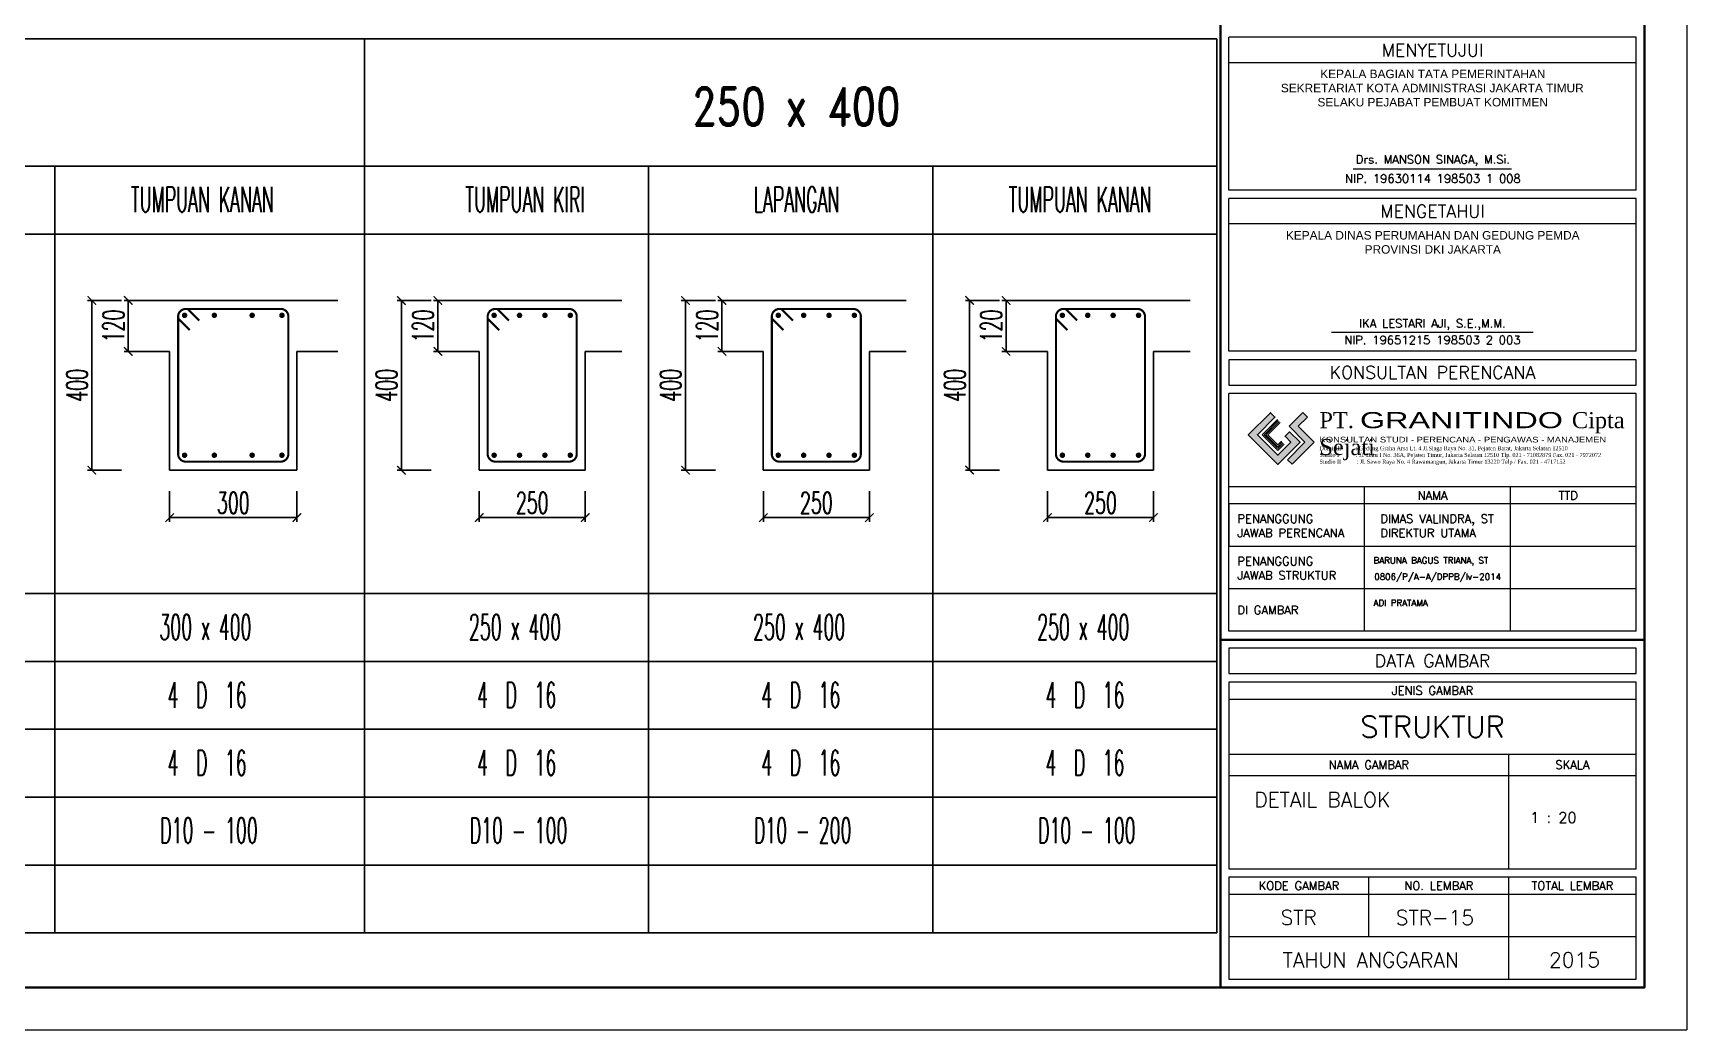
# Model space of a CAD drawing. Header units: inches. Extents: x 266054 to 836293, y -258454 to -102650.
# Drawn here: x 684946 to 704445, y -193548 to -181798 of the extents above; entities that cross this region are included whole.
import ezdxf
from ezdxf.enums import TextEntityAlignment as Align

# ---------------------------------------------------------------- set-up
doc = ezdxf.new("R2010")
doc.units = ezdxf.units.IN
doc.header["$LTSCALE"] = 800
doc.header["$MEASUREMENT"] = 0
for name, color, linetype, lineweight in [('BESI', 1, 'Continuous', 13), ('DIM', 251, 'Continuous', 0), ('GRS KOP', 1, 'Continuous', 35), ('hacht', 8, 'Continuous', 5), ('kop', 7, 'Continuous', 20)]:
    doc.layers.add(name, color=color, linetype=linetype, lineweight=lineweight)
for name, color, linetype in [('HAT', 8, 'Continuous'), ('LOGO', 7, 'Continuous'), ('sloop', 4, 'Continuous'), ('TEXT', 4, 'Continuous')]:
    doc.layers.add(name, color=color, linetype=linetype)
doc.styles.add('BARU', font='arial.ttf')
doc.styles.add('rm', font='romans.shx', dxfattribs={"width": 0.6, "height": 250})
doc.styles.add('ROMANS', font='romans.shx', dxfattribs={"width": 0.8, "height": 0.25})
doc.styles.get("Standard").update_dxf_attribs({"font": 'romans.shx'})
doc.styles.add('X1', font='romand.shx', dxfattribs={"width": 0.75})
doc.dimstyles.new('Copy of 100', dxfattribs={"dimtxt": 200, "dimasz": 100, "dimexe": 50, "dimexo": 100, "dimgap": 50, "dimtad": 1, "dimdec": 0, "dimzin": 0, "dimdsep": 46, "dimtxsty": 'rm', "dimblk": 'ARCHTICK', "dimcen": 0.09, "dimclrd": 16, "dimclre": 16, "dimclrt": 7, "dimadec": 0, "dimazin": 0, "dimtfac": 1, "dimtdec": 0, "dimtix": 1, "dimtmove": 2, "dimatfit": 3, "dimfxl": 0, "dimtolj": 1, "dimtzin": 0, "dimarcsym": 0})

# ---------------------------------------------------------------- blocks, each defined once
blk = doc.blocks.new('_ArchTick')
at = {"layer": 'LOGO', "color": 0, "const_width": 0.15}
blk.add_lwpolyline([(-0.5, -0.5), (0.5, 0.5)], dxfattribs=at)
blk = doc.blocks.new('*D73')
at = {"layer": 'Defpoints', "color": 0}
for p in [(685638, -184950), (686090, -184950), (686090, -186950)]:
    blk.add_point(p, dxfattribs=at)
at = {"layer": 'DIM', "color": 16, "lineweight": -2}
for p, q in [((685990, -184950), (685588, -184950)), ((685638, -186950), (685638, -184950)), ((685990, -186950), (685588, -186950))]:
    blk.add_line(p, q, dxfattribs=at)
at = {"layer": 'DIM', "color": 16, "lineweight": -2, "xscale": 100, "yscale": 100, "zscale": 100}
for p, rotation in [((685638, -184950), 90), ((685638, -186950), 270)]:
    blk.add_blockref('_ArchTick', p, dxfattribs=dict(at, rotation=rotation))
at = {"layer": 'DIM', "color": 7, "insert": (685463, -185950), "char_height": 250, "attachment_point": 5, "rotation": 90, "style": 'rm'}
blk.add_mtext('\\A1;400', dxfattribs=at)
blk = doc.blocks.new('*D74')
at = {"layer": 'Defpoints', "color": 0}
for p in [(686556, -187098), (688056, -187098), (688056, -187509)]:
    blk.add_point(p, dxfattribs=at)
at = {"layer": 'DIM', "color": 16, "lineweight": -2}
for p, q in [((686556, -187198), (686556, -187559)), ((688056, -187198), (688056, -187559)), ((686556, -187509), (688056, -187509))]:
    blk.add_line(p, q, dxfattribs=at)
at = {"layer": 'DIM', "color": 16, "lineweight": -2, "xscale": 100, "yscale": 100, "zscale": 100, "rotation": 180}
blk.add_blockref('_ArchTick', (686556, -187509), dxfattribs=at)
at = {"layer": 'DIM', "color": 16, "lineweight": -2, "xscale": 100, "yscale": 100, "zscale": 100}
blk.add_blockref('_ArchTick', (688056, -187509), dxfattribs=at)
at = {"layer": 'DIM', "color": 7, "insert": (687306, -187334), "char_height": 250, "attachment_point": 5, "style": 'rm'}
blk.add_mtext('\\A1;300', dxfattribs=at)
blk = doc.blocks.new('*D75')
at = {"layer": 'Defpoints', "color": 0}
for p in [(686068, -184950), (686520, -184950), (686520, -185550)]:
    blk.add_point(p, dxfattribs=at)
at = {"layer": 'DIM', "color": 16, "lineweight": -2}
for p, q in [((686420, -184950), (686018, -184950)), ((686068, -185550), (686068, -184950)), ((686420, -185550), (686018, -185550))]:
    blk.add_line(p, q, dxfattribs=at)
at = {"layer": 'DIM', "color": 16, "lineweight": -2, "xscale": 100, "yscale": 100, "zscale": 100}
for p, rotation in [((686068, -184950), 90), ((686068, -185550), 270)]:
    blk.add_blockref('_ArchTick', p, dxfattribs=dict(at, rotation=rotation))
at = {"layer": 'DIM', "color": 7, "insert": (685893, -185250), "char_height": 250, "attachment_point": 5, "rotation": 90, "style": 'rm'}
blk.add_mtext('\\A1;120', dxfattribs=at)
blk = doc.blocks.new('*D76')
at = {"layer": 'Defpoints', "color": 0}
for p in [(689288, -184950), (689740, -184950), (689740, -186950)]:
    blk.add_point(p, dxfattribs=at)
at = {"layer": 'DIM', "color": 16, "lineweight": -2}
for p, q in [((689640, -184950), (689238, -184950)), ((689288, -186950), (689288, -184950)), ((689640, -186950), (689238, -186950))]:
    blk.add_line(p, q, dxfattribs=at)
at = {"layer": 'DIM', "color": 16, "lineweight": -2, "xscale": 100, "yscale": 100, "zscale": 100}
for p, rotation in [((689288, -184950), 90), ((689288, -186950), 270)]:
    blk.add_blockref('_ArchTick', p, dxfattribs=dict(at, rotation=rotation))
at = {"layer": 'DIM', "color": 7, "insert": (689113, -185950), "char_height": 250, "attachment_point": 5, "rotation": 90, "style": 'rm'}
blk.add_mtext('\\A1;400', dxfattribs=at)
blk = doc.blocks.new('*D77')
at = {"layer": 'Defpoints', "color": 0}
for p in [(690206, -187098), (691456, -187098), (691456, -187509)]:
    blk.add_point(p, dxfattribs=at)
at = {"layer": 'DIM', "color": 16, "lineweight": -2}
for p, q in [((690206, -187198), (690206, -187559)), ((691456, -187198), (691456, -187559)), ((690206, -187509), (691456, -187509))]:
    blk.add_line(p, q, dxfattribs=at)
at = {"layer": 'DIM', "color": 16, "lineweight": -2, "xscale": 100, "yscale": 100, "zscale": 100, "rotation": 180}
blk.add_blockref('_ArchTick', (690206, -187509), dxfattribs=at)
at = {"layer": 'DIM', "color": 16, "lineweight": -2, "xscale": 100, "yscale": 100, "zscale": 100}
blk.add_blockref('_ArchTick', (691456, -187509), dxfattribs=at)
at = {"layer": 'DIM', "color": 7, "insert": (690831, -187334), "char_height": 250, "attachment_point": 5, "style": 'rm'}
blk.add_mtext('\\A1;250', dxfattribs=at)
blk = doc.blocks.new('*D78')
at = {"layer": 'Defpoints', "color": 0}
for p in [(689718, -184950), (690170, -184950), (690170, -185550)]:
    blk.add_point(p, dxfattribs=at)
at = {"layer": 'DIM', "color": 16, "lineweight": -2}
for p, q in [((690070, -184950), (689668, -184950)), ((689718, -185550), (689718, -184950)), ((690070, -185550), (689668, -185550))]:
    blk.add_line(p, q, dxfattribs=at)
at = {"layer": 'DIM', "color": 16, "lineweight": -2, "xscale": 100, "yscale": 100, "zscale": 100}
for p, rotation in [((689718, -184950), 90), ((689718, -185550), 270)]:
    blk.add_blockref('_ArchTick', p, dxfattribs=dict(at, rotation=rotation))
at = {"layer": 'DIM', "color": 7, "insert": (689543, -185250), "char_height": 250, "attachment_point": 5, "rotation": 90, "style": 'rm'}
blk.add_mtext('\\A1;120', dxfattribs=at)
blk = doc.blocks.new('*D79')
at = {"layer": 'Defpoints', "color": 0}
for p in [(692638, -184950), (693090, -184950), (693090, -186950)]:
    blk.add_point(p, dxfattribs=at)
at = {"layer": 'DIM', "color": 16, "lineweight": -2}
for p, q in [((692990, -184950), (692588, -184950)), ((692638, -186950), (692638, -184950)), ((692990, -186950), (692588, -186950))]:
    blk.add_line(p, q, dxfattribs=at)
at = {"layer": 'DIM', "color": 16, "lineweight": -2, "xscale": 100, "yscale": 100, "zscale": 100}
for p, rotation in [((692638, -184950), 90), ((692638, -186950), 270)]:
    blk.add_blockref('_ArchTick', p, dxfattribs=dict(at, rotation=rotation))
at = {"layer": 'DIM', "color": 7, "insert": (692463, -185950), "char_height": 250, "attachment_point": 5, "rotation": 90, "style": 'rm'}
blk.add_mtext('\\A1;400', dxfattribs=at)
blk = doc.blocks.new('*D80')
at = {"layer": 'Defpoints', "color": 0}
for p in [(693556, -187098), (694806, -187098), (694806, -187509)]:
    blk.add_point(p, dxfattribs=at)
at = {"layer": 'DIM', "color": 16, "lineweight": -2}
for p, q in [((693556, -187198), (693556, -187559)), ((694806, -187198), (694806, -187559)), ((693556, -187509), (694806, -187509))]:
    blk.add_line(p, q, dxfattribs=at)
at = {"layer": 'DIM', "color": 16, "lineweight": -2, "xscale": 100, "yscale": 100, "zscale": 100, "rotation": 180}
blk.add_blockref('_ArchTick', (693556, -187509), dxfattribs=at)
at = {"layer": 'DIM', "color": 16, "lineweight": -2, "xscale": 100, "yscale": 100, "zscale": 100}
blk.add_blockref('_ArchTick', (694806, -187509), dxfattribs=at)
at = {"layer": 'DIM', "color": 7, "insert": (694181, -187334), "char_height": 250, "attachment_point": 5, "style": 'rm'}
blk.add_mtext('\\A1;250', dxfattribs=at)
blk = doc.blocks.new('*D81')
at = {"layer": 'Defpoints', "color": 0}
for p in [(693068, -184950), (693520, -184950), (693520, -185550)]:
    blk.add_point(p, dxfattribs=at)
at = {"layer": 'DIM', "color": 16, "lineweight": -2}
for p, q in [((693420, -184950), (693018, -184950)), ((693068, -185550), (693068, -184950)), ((693420, -185550), (693018, -185550))]:
    blk.add_line(p, q, dxfattribs=at)
at = {"layer": 'DIM', "color": 16, "lineweight": -2, "xscale": 100, "yscale": 100, "zscale": 100}
for p, rotation in [((693068, -184950), 90), ((693068, -185550), 270)]:
    blk.add_blockref('_ArchTick', p, dxfattribs=dict(at, rotation=rotation))
at = {"layer": 'DIM', "color": 7, "insert": (692893, -185250), "char_height": 250, "attachment_point": 5, "rotation": 90, "style": 'rm'}
blk.add_mtext('\\A1;120', dxfattribs=at)
blk = doc.blocks.new('*D82')
at = {"layer": 'Defpoints', "color": 0}
for p in [(695988, -184950), (696440, -184950), (696440, -186950)]:
    blk.add_point(p, dxfattribs=at)
at = {"layer": 'DIM', "color": 16, "lineweight": -2}
for p, q in [((696340, -184950), (695938, -184950)), ((695988, -186950), (695988, -184950)), ((696340, -186950), (695938, -186950))]:
    blk.add_line(p, q, dxfattribs=at)
at = {"layer": 'DIM', "color": 16, "lineweight": -2, "xscale": 100, "yscale": 100, "zscale": 100}
for p, rotation in [((695988, -184950), 90), ((695988, -186950), 270)]:
    blk.add_blockref('_ArchTick', p, dxfattribs=dict(at, rotation=rotation))
at = {"layer": 'DIM', "color": 7, "insert": (695813, -185950), "char_height": 250, "attachment_point": 5, "rotation": 90, "style": 'rm'}
blk.add_mtext('\\A1;400', dxfattribs=at)
blk = doc.blocks.new('*D83')
at = {"layer": 'Defpoints', "color": 0}
for p in [(696906, -187098), (698156, -187098), (698156, -187509)]:
    blk.add_point(p, dxfattribs=at)
at = {"layer": 'DIM', "color": 16, "lineweight": -2}
for p, q in [((696906, -187198), (696906, -187559)), ((698156, -187198), (698156, -187559)), ((696906, -187509), (698156, -187509))]:
    blk.add_line(p, q, dxfattribs=at)
at = {"layer": 'DIM', "color": 16, "lineweight": -2, "xscale": 100, "yscale": 100, "zscale": 100, "rotation": 180}
blk.add_blockref('_ArchTick', (696906, -187509), dxfattribs=at)
at = {"layer": 'DIM', "color": 16, "lineweight": -2, "xscale": 100, "yscale": 100, "zscale": 100}
blk.add_blockref('_ArchTick', (698156, -187509), dxfattribs=at)
at = {"layer": 'DIM', "color": 7, "insert": (697531, -187334), "char_height": 250, "attachment_point": 5, "style": 'rm'}
blk.add_mtext('\\A1;250', dxfattribs=at)
blk = doc.blocks.new('*D84')
at = {"layer": 'Defpoints', "color": 0}
for p in [(696418, -184950), (696870, -184950), (696870, -185550)]:
    blk.add_point(p, dxfattribs=at)
at = {"layer": 'DIM', "color": 16, "lineweight": -2}
for p, q in [((696770, -184950), (696368, -184950)), ((696418, -185550), (696418, -184950)), ((696770, -185550), (696368, -185550))]:
    blk.add_line(p, q, dxfattribs=at)
at = {"layer": 'DIM', "color": 16, "lineweight": -2, "xscale": 100, "yscale": 100, "zscale": 100}
for p, rotation in [((696418, -184950), 90), ((696418, -185550), 270)]:
    blk.add_blockref('_ArchTick', p, dxfattribs=dict(at, rotation=rotation))
at = {"layer": 'DIM', "color": 7, "insert": (696243, -185250), "char_height": 250, "attachment_point": 5, "rotation": 90, "style": 'rm'}
blk.add_mtext('\\A1;120', dxfattribs=at)
blk = doc.blocks.new('logo granitindo baru')
at = {"layer": 'LOGO'}
for points in [[(1.03, 1.463), (0.916, 1.574), (0.366, 1.024), (1.1, 0.289), (1.652, 0.843), (1.392, 1.098), (1.281, 0.987), (1.423, 0.84), (1.102, 0.519), (0.594, 1.025)], [(1.721, 1.576), (1.381, 1.236), (1.771, 0.842), (1.341, 0.407), (1.454, 0.294), (2.001, 0.844), (1.609, 1.237), (1.835, 1.464)]]:
    blk.add_hatch(color=8, dxfattribs=at).paths.add_polyline_path(points)
at = {"layer": 'Defpoints'}
blk.add_point((9.7, 0), dxfattribs=at)
at = {"layer": 'LOGO'}
blk.add_lwpolyline([(1.03, 1.463), (0.916, 1.574), (0.366, 1.024), (1.1, 0.289), (1.652, 0.843), (1.392, 1.098), (1.281, 0.987), (1.423, 0.84), (1.102, 0.519), (0.594, 1.025), (1.03, 1.463), (0.916, 1.574)], dxfattribs=at)
at = {"layer": 'LOGO', "lineweight": 13}
for points in [[(1.089, 1.403), (0.713, 1.026), (1.101, 0.638), (1.258, 0.794)], [(1.112, 1.38), (0.759, 1.026), (1.101, 0.683), (1.235, 0.817)], [(1.134, 1.357), (0.803, 1.026), (1.101, 0.728), (1.213, 0.839)], [(1.157, 1.334), (0.85, 1.026), (1.101, 0.775), (1.189, 0.863)]]:
    blk.add_lwpolyline(points, dxfattribs=at)
at = {"layer": 'LOGO', "lineweight": 0}
blk.add_lwpolyline([(1.721, 1.576), (1.381, 1.236), (1.771, 0.842), (1.341, 0.407), (1.454, 0.294), (2.001, 0.844), (1.609, 1.237), (1.835, 1.464), (1.721, 1.576)], dxfattribs=at)
at = {"layer": 'LOGO', "insert": (2.134, 1.589), "char_height": 0.4, "width": 7.66452, "attachment_point": 1}
blk.add_mtext('{\\fTimes New Roman|b0|i0|c0|p18;PT. \\fCityBlueprint|b0|i0|c2|p2;\\W1.5;GRANITINDO \\fTimes New Roman|b0|i0|c0|p18;\\W1;Cipta Sejati}', dxfattribs=at)
at = {"layer": 'LOGO', "insert": (2.134, 0.975), "char_height": 0.1, "attachment_point": 1}
blk.add_mtext_dynamic_manual_height_columns('{\\f@Arial Unicode MS|b0|i0|c0|p34;\\H1.4x;\\W1.2;KONSULTAN STUDI - PERENCANA - PENGAWAS - MANAJEMEN\\fTimes New Roman|b0|i0|c0|p18;\\P\\pt0.9;\\H0.71429x;\\W1;Domisili ^I: Gedung Graha Arsa Lt. 4 Jl.Siaga Raya No. 31, Pejaten Barat, Jakarta Selatan 12510\\PStudio I ^I: Jl. Batu I No. 36A, Pejaten Timur, Jakarta Selatan 12510 Tlp. 021 - 71082879 Fax. 021 - 7972072\\PStudio II          : Jl. Sawo Raya No. 4 Rawamangun, Jakarta Timur 13220 Telp / Fax. 021 - 4717152}', width=9.56937, gutter_width=0, heights=[1.67], dxfattribs=at)
blk = doc.blocks.new('kop')
at = {"layer": 'GRS KOP'}
for p, q in [((73, 1), (73, 54)), ((83, 1), (83, 54)), ((73, 9.2), (83, 9.2))]:
    blk.add_line(p, q, dxfattribs=at)
blk.add_lwpolyline([(1, 54), (83, 54), (83, 1), (1, 1)], close=True, dxfattribs=at)
at = {"layer": 'kop', "color": 7}
for p in [(84, 55), (84, 55), (0, 0)]:
    blk.add_line(p, (84, 0), dxfattribs=at)
at = {"layer": 'kop'}
for p, q in [((73.2, 19.8), (73.2, 23.4)), ((82.8, 23.4), (73.2, 23.4)), ((82.8, 19.8), (82.8, 23.4)), ((82.8, 22.8), (73.2, 22.8)), ((76.127, 20.296), (79.863, 20.296)), ((82.8, 19.8), (73.2, 19.8)), ((73.2, 16), (73.2, 19.6)), ((82.8, 19.6), (73.2, 19.6)), ((82.8, 16), (82.8, 19.6)), ((82.8, 19), (73.2, 19)), ((82.8, 16), (73.2, 16)), ((73.2, 9.4), (73.2, 15)), ((82.8, 15), (73.2, 15)), ((82.8, 9.4), (82.8, 15)), ((82.8, 12.8), (73.2, 12.8)), ((76.4, 9.4), (76.4, 12.8)), ((79.842, 9.4), (79.842, 12.8)), ((82.8, 12.4), (73.2, 12.4)), ((73.2, 12.4), (73.2, 11.4)), ((82.8, 11.4), (73.2, 11.4)), ((82.8, 10.4), (73.2, 10.4)), ((82.8, 9.4), (73.2, 9.4)), ((73.2, 7.8), (82.8, 7.8)), ((73.2, 6.5), (82.8, 6.5)), ((79.8, 3.8), (79.8, 6.5)), ((73.2, 6), (82.8, 6)), ((76.5, 2.2), (76.5, 3.6)), ((79.8, 1.2), (79.8, 3.6)), ((73.2, 3.2), (82.8, 3.2)), ((73.2, 2.2), (82.8, 2.2))]:
    blk.add_line(p, q, dxfattribs=at)
blk.add_lwpolyline([(75.615, 16.449), (80.377, 16.449)], dxfattribs=at)
for points in [[(73.2, 15.2), (82.8, 15.2), (82.8, 15.8), (73.2, 15.8)], [(73.2, 8.4), (82.8, 8.4), (82.8, 9), (73.2, 9)], [(73.2, 3.8), (82.8, 3.8), (82.8, 8.2), (73.2, 8.2)], [(73.2, 1.2), (82.8, 1.2), (82.8, 3.6), (73.2, 3.6)]]:
    blk.add_lwpolyline(points, close=True, dxfattribs=at)
at = {"xscale": 0.9500000000000454, "yscale": 0.9500000000000454, "zscale": 0.9500000000000454}
blk.add_blockref('logo granitindo baru', (73.307, 13.056), dxfattribs=at)
at = {"layer": 'kop'}
for s, height, p in [('MENYETUJUI', 0.3, (78, 23.1)), ('Drs. MANSON SINAGA, M.Si.', 0.19926, (78.009, 20.496)), ('NIP. 19630114 198503 1 008', 0.19926, (78.009, 20.071)), ('MENGETAHUI', 0.3, (78, 19.3)), ('IKA LESTARI AJI, S.E.,M.M.', 0.2, (77.999, 16.625)), ('NIP. 19651215 198503 2 003', 0.2, (77.999, 16.264)), ('KONSULTAN PERENCANA', 0.3, (78, 15.5)), ('NAMA', 0.2, (78, 12.6)), ('TTD', 0.2, (81.2, 12.6)), ('DATA GAMBAR', 0.3, (78, 8.7)), ('JENIS GAMBAR', 0.2, (78, 8)), ('STRUKTUR', 0.5, (78, 7.146)), ('NAMA GAMBAR', 0.2, (76.5, 6.25)), ('SKALA', 0.2, (81.3, 6.25)), ('KODE GAMBAR', 0.2, (74.85, 3.4)), ('NO. LEMBAR', 0.2, (78.15, 3.4)), ('TOTAL LEMBAR', 0.2, (81.3, 3.4)), ('STR', 0.35, (74.844, 2.65)), ('TAHUN ANGGARAN', 0.35, (76.545, 1.65)), ('2015', 0.35, (81.349, 1.65))]:
    blk.add_text(s, height=height, dxfattribs=at).set_placement(p, align=Align.MIDDLE)
blk.add_text('0806/P/A-A/DPPB/Iv-2014', height=0.15, dxfattribs=at).set_placement((78.122, 10.609), align=Align.CENTER)
at = {"layer": 'kop', "char_height": 0.2, "attachment_point": 1, "style": 'BARU'}
for s, width, insert in [('\\pi1.5072;KEPALA BAGIAN TATA PEMERINTAHAN\\P\\pi0.57794;SEKRETARIAT KOTA ADMINISTRASI JAKARTA TIMUR\\P\\pi1.4412;SELAKU PEJABAT PEMBUAT KOMITMEN', 8.28085, (73.847, 22.638)), ('\\pi0.5226;KEPALA DINAS PERUMAHAN DAN GEDUNG PEMDA \\P\\pi2.3784;PROVINSI DKI JAKARTA', 7.94943, (74.022, 18.833))]:
    blk.add_mtext_dynamic_manual_height_columns(s, width=width, gutter_width=1.5, heights=[0], dxfattribs=dict(at, insert=insert))
at = {"layer": 'kop', "attachment_point": 1}
for s, insert, char_height, width in [('PENANGGUNG\\PJAWAB PERENCANA', (73.4, 12.15), 0.2, 8.33062), ('DIMAS VALINDRA, ST\\PDIREKTUR UTAMA', (76.77, 12.15), 0.2, 8.16499), ('PENANGGUNG\\PJAWAB STRUKTUR', (73.4, 11.15), 0.2, 8.79211), ('BARUNA BAGUS TRIANA, ST', (76.609, 11.143), 0.15, 4.04264), ('ADI PRATAMA', (76.609, 10.143), 0.15, 4.04264), ('DI GAMBAR', (73.4, 10), 0.2, 7.59768)]:
    blk.add_mtext(s, dxfattribs=dict(at, insert=insert, char_height=char_height, width=width))
at = {"layer": 'kop', "style": 'BARU', "flags": 4}
for p, height in [((73.8, 5.4), 0.35), ((80.303, 5.382), 0.25), ((73.8, 4.9), 0.35), ((80.303, 4.882), 0.25), ((73.8, 4.4), 0.35), ((80.303, 4.382), 0.25)]:
    blk.add_attdef('-', p, '', height=height, dxfattribs=at)
at = {"layer": 'kop', "flags": 4}
for tag, p in [('AR-00', (78.057, 2.648)), ('00', (81.238, 2.647))]:
    blk.add_attdef(tag, text='', height=0.35, dxfattribs=at).set_placement(p, align=Align.MIDDLE)

msp = doc.modelspace()

# ---------------------------------------------------------------- linework, layer by layer
for p, q in [((677903.5, -181867.4), (688853.5, -181867.4)), ((688853.5, -181867.4), (698903.5, -181867.4)), ((677903.5, -183367.4), (688853.5, -183367.4)), ((688853.5, -183367.4), (698903.5, -183367.4)), ((677903.5, -184167.4), (688853.5, -184167.4)), ((688853.5, -184167.4), (698903.5, -184167.4)), ((677903.5, -188404.8), (688853.5, -188404.8)), ((688853.5, -188404.8), (698903.5, -188404.8)), ((677903.5, -189204.8), (688853.5, -189204.8)), ((688853.5, -189204.8), (698903.5, -189204.8)), ((677903.5, -190004.8), (688853.5, -190004.8)), ((688853.5, -190004.8), (698903.5, -190004.8)), ((677903.5, -190804.8), (688853.5, -190804.8)), ((688853.5, -190804.8), (698903.5, -190804.8)), ((677903.5, -191604.8), (688853.5, -191604.8)), ((688853.5, -191604.8), (698903.5, -191604.8)), ((677903.5, -192404.8), (688853.5, -192404.8)), ((688853.5, -192404.8), (698903.5, -192404.8))]:
    msp.add_line(p, q)
at = {"ltscale": 3}
for p, q in [((688853.5, -181867.4), (688853.5, -192404.8)), ((698903.5, -181867.4), (698903.5, -192404.8)), ((685203.5, -183367.4), (685203.5, -192404.8)), ((685203.5, -183367.4), (685203.5, -192404.8)), ((692203.5, -183367.4), (692203.5, -192404.8)), ((692203.5, -183367.4), (692203.5, -192404.8)), ((695553.5, -183367.4), (695553.5, -192404.8)), ((695553.5, -183367.4), (695553.5, -192404.8))]:
    msp.add_line(p, q, dxfattribs=at)
at = {"layer": 'BESI', "const_width": 25}
for points in [[(686792.1, -185299.1), (686655.6, -185162.7), (686655.6, -185139.5, -0.4142136), (686745.6, -185049.5), (687865.6, -185049.5, -0.4142136), (687955.6, -185139.5), (687955.6, -186759.5, -0.4142136), (687865.6, -186849.5), (686745.6, -186849.5, -0.4142136), (686655.6, -186759.5), (686655.6, -185139.5, -0.4142136), (686745.6, -185049.5), (686768.8, -185049.5), (686905.2, -185186)], [(690442.1, -185299.1), (690305.6, -185162.7), (690305.6, -185139.5, -0.4142136), (690395.6, -185049.5), (691265.6, -185049.5, -0.4142136), (691355.6, -185139.5), (691355.6, -186759.5, -0.4142136), (691265.6, -186849.5), (690395.6, -186849.5, -0.4142136), (690305.6, -186759.5), (690305.6, -185139.5, -0.4142136), (690395.6, -185049.5), (690418.8, -185049.5), (690555.2, -185186)], [(693792.1, -185299.1), (693655.6, -185162.7), (693655.6, -185139.5, -0.4142136), (693745.6, -185049.5), (694615.6, -185049.5, -0.4142136), (694705.6, -185139.5), (694705.6, -186759.5, -0.4142136), (694615.6, -186849.5), (693745.6, -186849.5, -0.4142136), (693655.6, -186759.5), (693655.6, -185139.5, -0.4142136), (693745.6, -185049.5), (693768.8, -185049.5), (693905.2, -185186)], [(697142.1, -185299.1), (697005.6, -185162.7), (697005.6, -185139.5, -0.4142136), (697095.6, -185049.5), (697965.6, -185049.5, -0.4142136), (698055.6, -185139.5), (698055.6, -186759.5, -0.4142136), (697965.6, -186849.5), (697095.6, -186849.5, -0.4142136), (697005.6, -186759.5), (697005.6, -185139.5, -0.4142136), (697095.6, -185049.5), (697118.8, -185049.5), (697255.2, -185186)]]:
    msp.add_lwpolyline(points, format="xyb", dxfattribs=at)
at = {"layer": 'hacht'}
for p in [(690681, -186773.9), (690980.2, -186773.9), (694031, -186773.9), (694330.2, -186773.9), (697381, -186773.9), (697680.2, -186773.9)]:
    msp.add_point(p, dxfattribs=at)
at = {"layer": 'HAT', "const_width": 32.3}
for points in [[(686715.7, -185125.1, 1), (686747.9, -185125.1, 1)], [(687066.4, -185125.1, 1), (687098.6, -185125.1, 1)], [(687544.9, -185125.1, -1), (687512.6, -185125.1, -1)], [(687895.6, -185125.1, -1), (687863.3, -185125.1, -1)], [(690365.7, -185125.1, 1), (690397.9, -185125.1, 1)], [(690664.9, -185125.1, 1), (690697.1, -185125.1, 1)], [(690964.1, -185125.1, 1), (690996.4, -185125.1, 1)], [(691295.6, -185125.1, -1), (691263.3, -185125.1, -1)], [(693715.7, -185125.1, 1), (693747.9, -185125.1, 1)], [(694014.9, -185125.1, 1), (694047.1, -185125.1, 1)], [(694314.1, -185125.1, 1), (694346.4, -185125.1, 1)], [(694645.6, -185125.1, -1), (694613.3, -185125.1, -1)], [(697065.7, -185125.1, 1), (697097.9, -185125.1, 1)], [(697364.9, -185125.1, 1), (697397.1, -185125.1, 1)], [(697664.1, -185125.1, 1), (697696.4, -185125.1, 1)], [(697995.6, -185125.1, -1), (697963.3, -185125.1, -1)], [(686715.7, -186773.9, -1), (686747.9, -186773.9, -1)], [(687066.4, -186773.9, -1), (687098.6, -186773.9, -1)], [(687544.9, -186773.9, 1), (687512.6, -186773.9, 1)], [(687895.6, -186773.9, 1), (687863.3, -186773.9, 1)], [(690365.7, -186773.9, -1), (690397.9, -186773.9, -1)], [(690664.9, -186773.9, -1), (690697.1, -186773.9, -1)], [(690964.1, -186773.9, -1), (690996.4, -186773.9, -1)], [(691295.6, -186773.9, 1), (691263.3, -186773.9, 1)], [(693715.7, -186773.9, -1), (693747.9, -186773.9, -1)], [(694014.9, -186773.9, -1), (694047.1, -186773.9, -1)], [(694314.1, -186773.9, -1), (694346.4, -186773.9, -1)], [(694645.6, -186773.9, 1), (694613.3, -186773.9, 1)], [(697065.7, -186773.9, -1), (697097.9, -186773.9, -1)], [(697364.9, -186773.9, -1), (697397.1, -186773.9, -1)], [(697664.1, -186773.9, -1), (697696.4, -186773.9, -1)], [(697995.6, -186773.9, 1), (697963.3, -186773.9, 1)]]:
    msp.add_lwpolyline(points, format="xyb", close=True, dxfattribs=at)
at = {"layer": 'sloop'}
for p, q in [((686555.6, -184949.5), (686059.9, -184949.5)), ((686555.6, -184949.5), (688055.6, -184949.5)), ((688055.6, -184949.5), (688538.7, -184949.5)), ((690205.6, -184949.5), (689709.9, -184949.5)), ((690205.6, -184949.5), (691455.6, -184949.5)), ((691455.6, -184949.5), (691888.7, -184949.5)), ((693555.6, -184949.5), (693059.9, -184949.5)), ((693555.6, -184949.5), (694805.6, -184949.5)), ((694805.6, -184949.5), (695238.7, -184949.5)), ((696905.6, -184949.5), (696409.9, -184949.5)), ((696905.6, -184949.5), (698155.6, -184949.5)), ((698155.6, -184949.5), (698588.7, -184949.5)), ((686555.6, -185549.5), (686059.9, -185549.5)), ((686555.6, -186949.5), (686555.6, -185549.5)), ((688055.6, -185549.5), (688055.6, -186949.5)), ((688055.6, -185549.5), (688538.7, -185549.5)), ((690205.6, -185549.5), (689709.9, -185549.5)), ((690205.6, -186949.5), (690205.6, -185549.5)), ((691455.6, -185549.5), (691455.6, -186949.5)), ((691455.6, -185549.5), (691888.7, -185549.5)), ((693555.6, -185549.5), (693059.9, -185549.5)), ((693555.6, -186949.5), (693555.6, -185549.5)), ((694805.6, -185549.5), (694805.6, -186949.5)), ((694805.6, -185549.5), (695238.7, -185549.5)), ((696905.6, -185549.5), (696409.9, -185549.5)), ((696905.6, -186949.5), (696905.6, -185549.5)), ((698155.6, -185549.5), (698155.6, -186949.5)), ((698155.6, -185549.5), (698588.7, -185549.5)), ((688055.6, -186949.5), (686555.6, -186949.5)), ((691455.6, -186949.5), (690205.6, -186949.5)), ((694805.6, -186949.5), (693555.6, -186949.5)), ((698155.6, -186949.5), (696905.6, -186949.5))]:
    msp.add_line(p, q, dxfattribs=at)

# ---------------------------------------------------------------- block references
at = {"layer": 'kop'}
ref = msp.add_blockref('kop', (662445.3, -193548), dxfattribs=dict(at, xscale=500, yscale=500, zscale=500))
ref.add_attrib('-', 'DETAIL BALOK', (699343.9, -190921.7), dxfattribs={"height": 175, "flags": 4})
ref.add_attrib('-', '1 : 20', (702597.1, -191107.2), dxfattribs={"height": 125, "flags": 4})
ref.add_attrib('AR-00', 'STR-15', dxfattribs={"height": 174.99, "flags": 4}).set_placement((701473.8, -192224.1), align=Align.MIDDLE)

# ---------------------------------------------------------------- texts
at = {"layer": 'TEXT'}
for s, height, style, width, p in [('250 x 400', 450, 'X1', 0.75, (692715.6, -182888.5)), ('TUMPUAN KANAN', 300, 'ROMANS', 0.5, (686097.9, -183909.1)), ('TUMPUAN KIRI', 300, 'ROMANS', 0.5, (690040.9, -183909.1)), ('LAPANGAN ', 300, 'ROMANS', 0.5, (693442.1, -183909.1)), ('TUMPUAN KANAN', 300, 'ROMANS', 0.5, (696447.9, -183909.1)), ('300 x 400', 300, 'ROMANS', 0.5, (686434.6, -188950)), ('250 x 400', 300, 'ROMANS', 0.5, (690084.6, -188950)), ('250 x 400', 300, 'ROMANS', 0.5, (693434.6, -188950)), ('250 x 400', 300, 'ROMANS', 0.5, (696784.6, -188950)), ('4  D  16', 300, 'ROMANS', 0.5, (686531.2, -189750)), ('4  D  16', 300, 'ROMANS', 0.5, (690181.2, -189750)), ('4  D  16', 300, 'ROMANS', 0.5, (693531.2, -189750)), ('4  D  16', 300, 'ROMANS', 0.5, (696881.2, -189750)), ('4  D  16', 300, 'ROMANS', 0.5, (686531.2, -190550)), ('4  D  16', 300, 'ROMANS', 0.5, (690181.2, -190550)), ('4  D  16', 300, 'ROMANS', 0.5, (693531.2, -190550)), ('4  D  16', 300, 'ROMANS', 0.5, (696881.2, -190550)), ('D10 - 100', 300, 'ROMANS', 0.5, (686443.7, -191346.5)), ('D10 - 100', 300, 'ROMANS', 0.5, (690093.7, -191346.5)), ('D10 - 200', 300, 'ROMANS', 0.5, (693443.7, -191346.5)), ('D10 - 100', 300, 'ROMANS', 0.5, (696793.7, -191346.5))]:
    msp.add_text(s, height=height, dxfattribs=dict(at, style=style, width=width)).set_placement(p)

# ---------------------------------------------------------------- dimensions: what is measured, and where the dimension line sits
at = {"layer": 'DIM'}
for base, p1, p2, picture, middle in [((685638.4, -184949.5), (686090.2, -186949.5), (686090.2, -184949.5), '*D73', (685463.4, -185949.5)), ((686067.9, -184949.5), (686519.6, -185549.5), (686519.6, -184949.5), '*D75', (685892.9, -185249.5)), ((689288.4, -184949.5), (689740.2, -186949.5), (689740.2, -184949.5), '*D76', (689113.4, -185949.5)), ((689717.9, -184949.5), (690169.6, -185549.5), (690169.6, -184949.5), '*D78', (689542.9, -185249.5)), ((692638.4, -184949.5), (693090.2, -186949.5), (693090.2, -184949.5), '*D79', (692463.4, -185949.5)), ((693067.9, -184949.5), (693519.6, -185549.5), (693519.6, -184949.5), '*D81', (692892.9, -185249.5)), ((695988.4, -184949.5), (696440.2, -186949.5), (696440.2, -184949.5), '*D82', (695813.4, -185949.5)), ((696417.9, -184949.5), (696869.6, -185549.5), (696869.6, -184949.5), '*D84', (696242.9, -185249.5))]:
    dim = msp.add_linear_dim(base=base, p1=p1, p2=p2, angle=90, dimstyle='Copy of 100', override={"dimlfac": 0.2}, dxfattribs=at)
    dim.commit()
    dim.dimension.update_dxf_attribs({"geometry": picture, "text_midpoint": middle})
for base, p1, p2, picture, middle in [((688055.6, -187509.4), (686555.6, -187098.4), (688055.6, -187098.4), '*D74', (687305.6, -187334.4)), ((691455.6, -187509.4), (690205.6, -187098.4), (691455.6, -187098.4), '*D77', (690830.6, -187334.4)), ((694805.6, -187509.4), (693555.6, -187098.4), (694805.6, -187098.4), '*D80', (694180.6, -187334.4)), ((698155.6, -187509.4), (696905.6, -187098.4), (698155.6, -187098.4), '*D83', (697530.6, -187334.4))]:
    dim = msp.add_linear_dim(base=base, p1=p1, p2=p2, dimstyle='Copy of 100', override={"dimlfac": 0.2}, dxfattribs=at)
    dim.commit()
    dim.dimension.update_dxf_attribs({"geometry": picture, "text_midpoint": middle})

doc.saveas('drawing.dxf')
